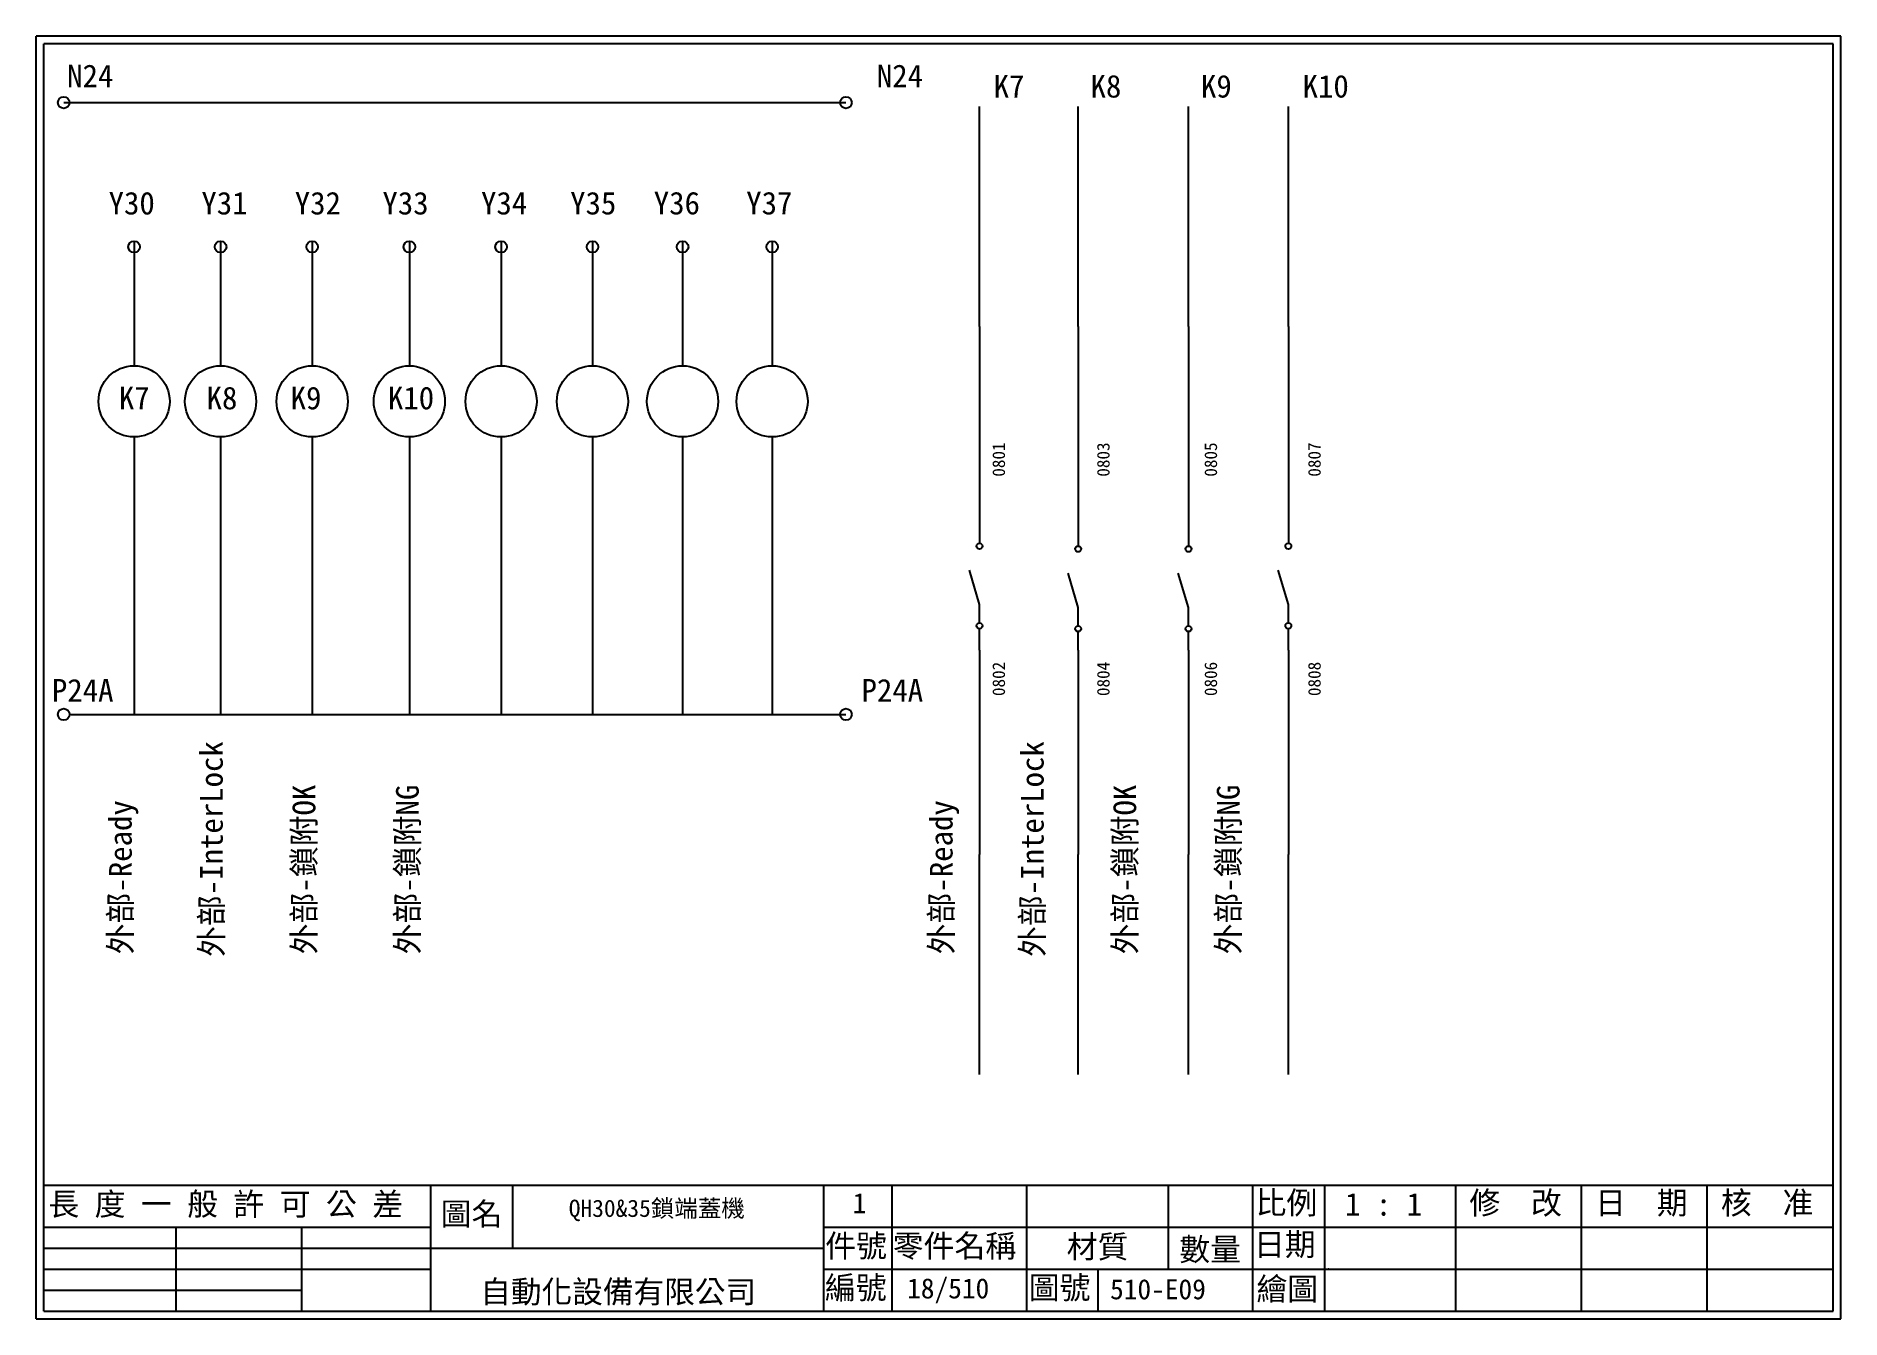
# Model space of a CAD drawing. Extents: x 1092 to 1379, y 1199 to 1403.
import ezdxf

# ---------------------------------------------------------------- set-up
doc = ezdxf.new("R2010")
doc.units = 0
doc.layers.get('0').update_dxf_attribs({"linetype": 'CONTINUOUS'})
for name, color, linetype in [('7', 7, 'CONTINUOUS'), ('圖框層', 7, 'CONTINUOUS'), ('文字層', 4, 'CONTINUOUS'), ('標尺寸層', 3, 'CONTINUOUS')]:
    doc.layers.add(name, color=color, linetype=linetype)
doc.styles.add('STSL', font='kaiu.ttf')

msp = doc.modelspace()

# ---------------------------------------------------------------- linework, layer by layer
for p, q in [((1241.66, 1309.55), (1241.66, 1312.48)), ((1257.35, 1309.09), (1257.35, 1312.01)), ((1274.87, 1309.09), (1274.87, 1312.01)), ((1290.76, 1309.55), (1290.76, 1312.48))]:
    msp.add_line(p, q)
at = {"layer": '7'}
for centre in [(1241.66, 1321.76), (1257.35, 1321.3), (1274.87, 1321.3), (1290.76, 1321.76), (1241.66, 1309.09), (1257.35, 1308.62), (1274.87, 1308.62), (1290.76, 1309.09)]:
    msp.add_circle(centre, 0.464, dxfattribs=at)
at = {"layer": '圖框層', "color": 7}
for p, q in [((1378.63, 1402.85), (1091.63, 1402.85)), ((1091.63, 1198.88), (1091.63, 1402.85)), ((1377.38, 1401.6), (1092.88, 1401.6)), ((1092.88, 1200.13), (1092.88, 1401.6)), ((1377.38, 1200.13), (1377.38, 1401.6)), ((1378.63, 1198.88), (1378.63, 1402.85)), ((1092.88, 1220.13), (1203.36, 1220.13)), ((1154.42, 1200.13), (1154.42, 1220.13)), ((1167.45, 1210.13), (1167.45, 1220.13)), ((1203.36, 1220.13), (1377.38, 1220.13)), ((1216.9, 1200.13), (1216.9, 1220.13)), ((1227.78, 1200.13), (1227.78, 1220.13)), ((1249.2, 1200.13), (1249.2, 1220.13)), ((1271.68, 1206.8), (1271.68, 1220.13)), ((1285.09, 1200.13), (1285.09, 1220.13)), ((1296.57, 1200.13), (1296.57, 1220.13)), ((1317.38, 1200.13), (1317.38, 1220.13)), ((1337.38, 1200.13), (1337.38, 1220.13)), ((1357.38, 1200.13), (1357.38, 1220.13)), ((1092.88, 1213.46), (1154.42, 1213.46)), ((1113.92, 1200.13), (1113.92, 1213.46)), ((1133.86, 1200.13), (1133.86, 1213.46)), ((1216.9, 1213.46), (1377.38, 1213.46)), ((1092.88, 1210.13), (1156.91, 1210.13)), ((1156.91, 1210.13), (1216.9, 1210.13)), ((1092.88, 1206.8), (1154.42, 1206.8)), ((1216.9, 1206.8), (1377.38, 1206.8)), ((1260.51, 1200.13), (1260.51, 1206.8)), ((1092.88, 1203.47), (1133.86, 1203.47)), ((1092.88, 1200.13), (1377.38, 1200.13)), ((1091.63, 1198.88), (1378.63, 1198.88))]:
    msp.add_line(p, q, dxfattribs=at)
at = {"layer": '圖框層', "color": 4}
msp.add_point((1297.17, 1206.8), dxfattribs=at)
at = {"layer": '標尺寸層', "color": 7}
for p, q in [((1096.02, 1392.27), (1220.41, 1392.27)), ((1107.21, 1370.27), (1107.21, 1350.44)), ((1120.96, 1370.27), (1120.96, 1350.44)), ((1135.53, 1370.27), (1135.53, 1350.44)), ((1150.99, 1370.27), (1150.99, 1350.44)), ((1165.57, 1370.27), (1165.57, 1350.44)), ((1180.1, 1370.27), (1180.1, 1350.44)), ((1194.43, 1370.27), (1194.43, 1350.44)), ((1208.67, 1370.27), (1208.67, 1350.44)), ((1241.66, 1356.68), (1241.66, 1322.22)), ((1257.35, 1356.68), (1257.35, 1321.76)), ((1274.87, 1356.68), (1274.87, 1321.76)), ((1290.76, 1356.68), (1290.76, 1322.22)), ((1107.21, 1339.11), (1107.21, 1295)), ((1120.96, 1339.11), (1120.96, 1295)), ((1135.53, 1339.11), (1135.53, 1295)), ((1150.99, 1339.11), (1150.99, 1295)), ((1165.57, 1339.11), (1165.57, 1295)), ((1180.1, 1339.11), (1180.1, 1295)), ((1194.43, 1339.11), (1194.43, 1295)), ((1208.67, 1339.11), (1208.67, 1295)), ((1241.66, 1312.48), (1240.05, 1317.94)), ((1257.35, 1312.01), (1255.74, 1317.48)), ((1274.87, 1312.01), (1273.25, 1317.48)), ((1290.76, 1312.48), (1289.14, 1317.94)), ((1241.66, 1305.23), (1241.66, 1272.72)), ((1257.35, 1305.23), (1257.35, 1272.72)), ((1274.87, 1305.23), (1274.87, 1272.72)), ((1290.76, 1305.23), (1290.76, 1272.72)), ((1097.15, 1295), (1220.41, 1295))]:
    msp.add_line(p, q, dxfattribs=at)
at = {"layer": '標尺寸層', "color": 0}
for p, q in [((1241.66, 1356.68), (1241.66, 1391.68)), ((1257.35, 1356.68), (1257.35, 1391.68)), ((1274.87, 1356.68), (1274.87, 1391.68)), ((1290.76, 1356.68), (1290.76, 1391.68)), ((1241.66, 1305.23), (1241.66, 1308.62)), ((1257.35, 1305.23), (1257.35, 1308.16)), ((1274.87, 1305.23), (1274.87, 1308.16)), ((1290.76, 1305.23), (1290.76, 1308.62)), ((1241.66, 1237.72), (1241.66, 1272.72)), ((1257.35, 1237.72), (1257.35, 1272.72)), ((1274.87, 1237.72), (1274.87, 1272.72)), ((1290.76, 1237.72), (1290.76, 1272.72))]:
    msp.add_line(p, q, dxfattribs=at)
at = {"layer": '標尺寸層', "color": 7}
for centre, radius in [((1096.02, 1392.27), 0.92), ((1220.41, 1392.27), 0.92), ((1107.21, 1369.35), 0.92), ((1120.96, 1369.35), 0.92), ((1135.53, 1369.35), 0.92), ((1150.99, 1369.35), 0.92), ((1165.57, 1369.35), 0.92), ((1180.1, 1369.35), 0.92), ((1194.43, 1369.35), 0.92), ((1208.67, 1369.35), 0.92), ((1107.21, 1344.77), 5.66), ((1120.96, 1344.77), 5.66), ((1135.53, 1344.77), 5.66), ((1150.99, 1344.77), 5.66), ((1165.57, 1344.77), 5.66), ((1180.1, 1344.77), 5.66), ((1194.43, 1344.77), 5.66), ((1208.67, 1344.77), 5.66), ((1096.02, 1295), 0.92), ((1220.41, 1295), 0.92)]:
    msp.add_circle(centre, radius, dxfattribs=at)

# ---------------------------------------------------------------- texts
at = {"layer": '圖框層', "color": 4, "style": 'STSL'}
for s, height, p in [('N24', 3.6, (1096.57, 1394.73)), ('N24', 3.6, (1225.32, 1394.73)), ('K7', 3.6, (1243.9, 1393.08)), ('K8', 3.6, (1259.31, 1393.08)), ('K9', 3.6, (1276.87, 1393.08)), ('K10', 3.6, (1293.03, 1393.08)), ('Y30', 3.6, (1103.16, 1374.49)), ('Y31', 3.6, (1117.91, 1374.49)), ('Y32', 3.6, (1132.76, 1374.49)), ('Y33', 3.6, (1146.7, 1374.49)), ('Y34', 3.6, (1162.38, 1374.49)), ('Y35', 3.6, (1176.55, 1374.49)), ('Y36', 3.6, (1189.85, 1374.5)), ('Y37', 3.6, (1204.55, 1374.5)), ('K7', 3.6, (1104.79, 1343.51)), ('K8', 3.6, (1118.74, 1343.51)), ('K9', 3.6, (1132.11, 1343.51)), ('K10', 3.6, (1147.58, 1343.51)), ('P24A', 3.6, (1094.14, 1297.04)), ('P24A', 3.6, (1222.89, 1297.04)), ('    長 度 一 般 許 可 公 差', 3.6, (1083.77, 1215.34)), ('圖名', 3.6, (1155.96, 1213.78)), ('QH30&35鎖端蓋機', 2.7403, (1176.33, 1215.1)), ('比例', 3.6, (1285.55, 1215.56)), ('修  改', 3.6, (1319.54, 1215.54)), ('日  期', 3.6, (1339.54, 1215.54)), ('核  准', 3.6, (1359.54, 1215.54)), ('件號', 3.6, (1217.11, 1208.7)), ('零件名稱', 3.6, (1227.84, 1208.69)), ('材質', 3.6, (1255.51, 1208.56)), ('數量', 3.6, (1273.42, 1208.13)), ('日期', 3.6, (1285.29, 1208.93)), ('自動化設備有限公司', 3.574, (1162.26, 1201.41)), ('編號', 3.6, (1217.06, 1202.04)), ('18/510', 3.2, (1230.14, 1202.14)), ('圖號', 3.6, (1249.47, 1202.04)), ('繪圖', 3.6, (1285.68, 1201.85))]:
    msp.add_text(s, height=height, dxfattribs=at).set_placement(p)
for s, height, p in [('0801', 2, (1245.7, 1332.8)), ('0803', 2, (1262.33, 1332.8)), ('0805', 2, (1279.42, 1332.8)), ('0807', 2, (1295.9, 1332.8)), ('0802', 2, (1245.7, 1297.92)), ('0804', 2, (1262.33, 1297.92)), ('0806', 2, (1279.42, 1297.92)), ('0808', 2, (1295.9, 1297.92)), ('外部-InterLock', 3.6, (1121.31, 1256.43)), ('外部-InterLock', 3.6, (1251.84, 1256.43)), ('外部-鎖附OK', 3.6, (1136.03, 1256.84)), ('外部-鎖附NG', 3.6, (1152.47, 1256.84)), ('外部-鎖附OK', 3.6, (1266.56, 1256.84)), ('外部-鎖附NG', 3.6, (1283, 1256.84)), ('外部-Ready', 3.6, (1106.83, 1256.84)), ('外部-Ready', 3.6, (1237.36, 1256.84))]:
    msp.add_text(s, height=height, rotation=90, dxfattribs=at).set_placement(p)
at = {"layer": '文字層', "color": 4, "style": 'STSL'}
for s, height, p in [('1 ', 3.2, (1221.48, 1215.69)), ('1 : 1', 3.599, (1299.78, 1215.31)), ('510-E09', 3.2, (1262.41, 1202))]:
    msp.add_text(s, height=height, dxfattribs=at).set_placement(p)

doc.saveas('drawing.dxf')
